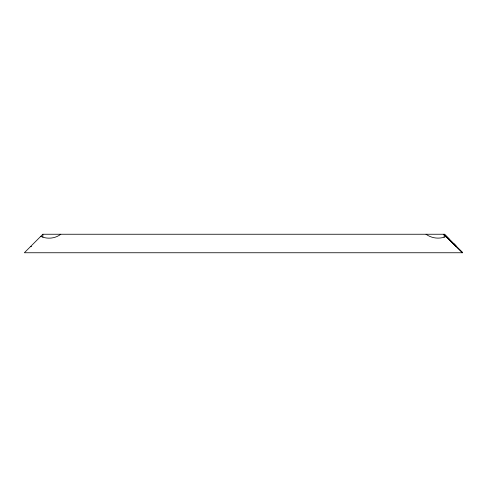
<?xml version="1.0" encoding="UTF-8"?>
<svg xmlns="http://www.w3.org/2000/svg" width="487" height="487" viewBox="0 0 487 487"><rect width="100%" height="100%" fill="white"/><g stroke="black" fill="none" stroke-linecap="round" stroke-linejoin="round"><path stroke-width="0.73" d="M444.692 234.795L444.144 234.795L444.418 234.521M456.082 246.586L456.477 246.586L444.254 234.247L42.862 234.247L24.35 252.753L462.65 252.753L444.144 234.247L444.138 237.151M60.79 234.247C55.244 238.593 47.123 239.385 40.786 236.323M426.046 234.247C431.847 238.49 439.731 239.312 446.293 236.396M30.523 246.586L31.661 246.586M445.97 236.56L462.65 252.753L453.233 243.36M453.762 243.865L455.57 245.661M456.465 246.586L444.138 234.247L444.144 234.795M453.659 243.768L456.356 246.586M42.862 234.247L42.862 237.151M446.214 236.317L444.144 234.247L449.349 239.476L446.214 236.317"/></g></svg>
